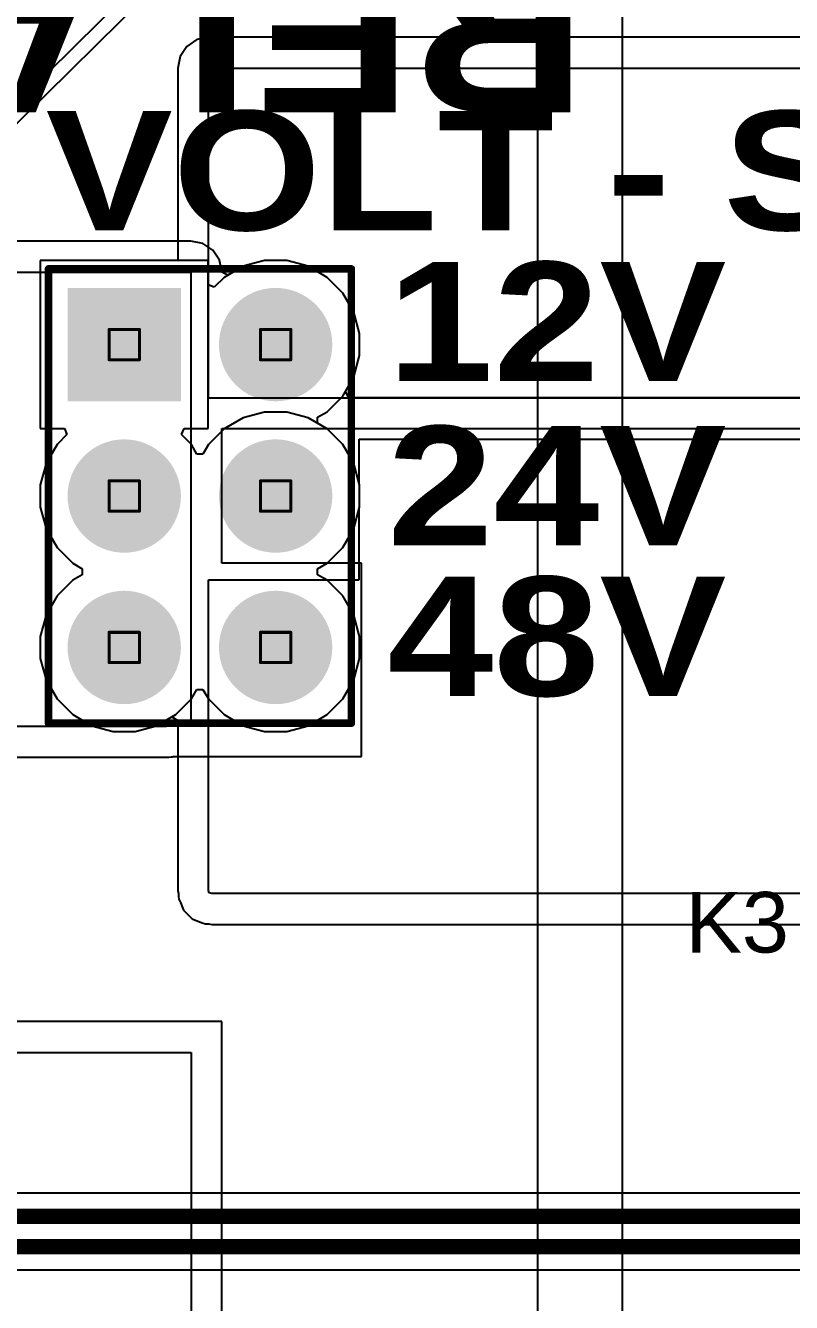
# Model space of a CAD drawing. Header units: inches. Extents: x -5 to 5328, y -4 to 5281.
# Drawn here: x 65.23 to 78.08, y 70.83 to 92.25 of the extents above; entities that cross this region are included whole.
import ezdxf

# ---------------------------------------------------------------- set-up
doc = ezdxf.new("R2010")
doc.units = ezdxf.units.IN
for name, color, linetype in [('Bottom Layer', 5, 'Continuous'), ('Bottom Solder', 6, 'Continuous'), ('Drill Drawing', 1, 'Continuous'), ('Layer 1', 16, 'Continuous'), ('Layer 2', 76, 'Continuous'), ('Multi-Layer', 9, 'Continuous'), ('Pad Holes', 156, 'Continuous'), ('Top Layer', 1, 'Continuous'), ('Top Overlay', 2, 'Continuous'), ('Top Solder', 216, 'Continuous')]:
    doc.layers.add(name, color=color, linetype=linetype)
doc.styles.add('Arial', font='', dxfattribs={"height": 0.2})
doc.styles.add('Arial Black_Bold', font='', dxfattribs={"height": 0.2})
doc.styles.get('Arial').set_extended_font_data('Arial')
doc.styles.get('Arial Black_Bold').set_extended_font_data('Arial Black', bold=True)

# ---------------------------------------------------------------- blocks, each defined once
blk = doc.blocks.new('28_UFQFPN__4_4__7')
at = {"layer": 'Top Solder'}
for p in [(1.561, -1.589), (2.211, -1.289)]:
    blk.add_line(p, (5314.123, 5237.764), dxfattribs=at)
blk = doc.blocks.new('X6521WV_2_03H_C60D30_129')
at = {"layer": 'Bottom Layer'}
h = blk.add_hatch(color=5, dxfattribs=at)
edge = h.paths.add_edge_path()
edge.add_arc((-2.54, 1.27), 0.9, 0, 360)
h = blk.add_hatch(color=5, dxfattribs=at)
edge = h.paths.add_edge_path()
edge.add_arc((0, 1.27), 0.9, 0, 360)
h = blk.add_hatch(color=5, dxfattribs=at)
edge = h.paths.add_edge_path()
edge.add_arc((2.54, 1.27), 0.9, 0, 360)
blk.add_hatch(color=5, dxfattribs=at).paths.add_polyline_path([(-3.44, -0.37), (-1.64, -0.37), (-1.64, -2.17), (-3.44, -2.17)])
h = blk.add_hatch(color=5, dxfattribs=at)
edge = h.paths.add_edge_path()
edge.add_arc((0, -1.27), 0.9, 0, 360)
h = blk.add_hatch(color=5, dxfattribs=at)
edge = h.paths.add_edge_path()
edge.add_arc((2.54, -1.27), 0.9, 0, 360)
at = {"layer": 'Bottom Solder'}
h = blk.add_hatch(color=6, dxfattribs=at)
edge = h.paths.add_edge_path()
edge.add_arc((-2.54, 1.27), 0.951, 0, 360)
h = blk.add_hatch(color=6, dxfattribs=at)
edge = h.paths.add_edge_path()
edge.add_arc((0, 1.27), 0.951, 0, 360)
h = blk.add_hatch(color=6, dxfattribs=at)
edge = h.paths.add_edge_path()
edge.add_arc((2.54, 1.27), 0.951, 0, 360)
blk.add_hatch(color=6, dxfattribs=at).paths.add_polyline_path([(-3.491, -0.319), (-1.589, -0.319), (-1.589, -2.221), (-3.491, -2.221)])
h = blk.add_hatch(color=6, dxfattribs=at)
edge = h.paths.add_edge_path()
edge.add_arc((0, -1.27), 0.951, 0, 360)
h = blk.add_hatch(color=6, dxfattribs=at)
edge = h.paths.add_edge_path()
edge.add_arc((2.54, -1.27), 0.951, 0, 360)
at = {"layer": 'Layer 1'}
h = blk.add_hatch(color=16, dxfattribs=at)
edge = h.paths.add_edge_path()
edge.add_arc((-2.54, 1.27), 0.9, 0, 360)
h = blk.add_hatch(color=16, dxfattribs=at)
edge = h.paths.add_edge_path()
edge.add_arc((0, 1.27), 0.9, 0, 360)
h = blk.add_hatch(color=16, dxfattribs=at)
edge = h.paths.add_edge_path()
edge.add_arc((2.54, 1.27), 0.9, 0, 360)
blk.add_hatch(color=16, dxfattribs=at).paths.add_polyline_path([(-3.44, -0.37), (-1.64, -0.37), (-1.64, -2.17), (-3.44, -2.17)])
h = blk.add_hatch(color=16, dxfattribs=at)
edge = h.paths.add_edge_path()
edge.add_arc((0, -1.27), 0.9, 0, 360)
h = blk.add_hatch(color=16, dxfattribs=at)
edge = h.paths.add_edge_path()
edge.add_arc((2.54, -1.27), 0.9, 0, 360)
at = {"layer": 'Layer 2'}
h = blk.add_hatch(color=76, dxfattribs=at)
edge = h.paths.add_edge_path()
edge.add_arc((-2.54, 1.27), 0.9, 0, 360)
h = blk.add_hatch(color=76, dxfattribs=at)
edge = h.paths.add_edge_path()
edge.add_arc((0, 1.27), 0.9, 0, 360)
h = blk.add_hatch(color=76, dxfattribs=at)
edge = h.paths.add_edge_path()
edge.add_arc((2.54, 1.27), 0.9, 0, 360)
blk.add_hatch(color=76, dxfattribs=at).paths.add_polyline_path([(-3.44, -0.37), (-1.64, -0.37), (-1.64, -2.17), (-3.44, -2.17)])
h = blk.add_hatch(color=76, dxfattribs=at)
edge = h.paths.add_edge_path()
edge.add_arc((0, -1.27), 0.9, 0, 360)
h = blk.add_hatch(color=76, dxfattribs=at)
edge = h.paths.add_edge_path()
edge.add_arc((2.54, -1.27), 0.9, 0, 360)
at = {"layer": 'Multi-Layer'}
h = blk.add_hatch(color=9, dxfattribs=at)
edge = h.paths.add_edge_path()
edge.add_arc((-2.54, 1.27), 0.9, 0, 360)
h = blk.add_hatch(color=9, dxfattribs=at)
edge = h.paths.add_edge_path()
edge.add_arc((0, 1.27), 0.9, 0, 360)
h = blk.add_hatch(color=9, dxfattribs=at)
edge = h.paths.add_edge_path()
edge.add_arc((2.54, 1.27), 0.9, 0, 360)
blk.add_hatch(color=9, dxfattribs=at).paths.add_polyline_path([(-3.44, -0.37), (-1.64, -0.37), (-1.64, -2.17), (-3.44, -2.17)])
h = blk.add_hatch(color=9, dxfattribs=at)
edge = h.paths.add_edge_path()
edge.add_arc((0, -1.27), 0.9, 0, 360)
h = blk.add_hatch(color=9, dxfattribs=at)
edge = h.paths.add_edge_path()
edge.add_arc((2.54, -1.27), 0.9, 0, 360)
at = {"layer": 'Pad Holes'}
h = blk.add_hatch(color=7, dxfattribs=at)
edge = h.paths.add_edge_path()
edge.add_arc((-2.54, 1.27), 0.525, 0, 360)
h = blk.add_hatch(color=7, dxfattribs=at)
edge = h.paths.add_edge_path()
edge.add_arc((0, 1.27), 0.525, 0, 360)
h = blk.add_hatch(color=7, dxfattribs=at)
edge = h.paths.add_edge_path()
edge.add_arc((2.54, 1.27), 0.525, 0, 360)
h = blk.add_hatch(color=7, dxfattribs=at)
edge = h.paths.add_edge_path()
edge.add_arc((-2.54, -1.27), 0.525, 0, 360)
h = blk.add_hatch(color=7, dxfattribs=at)
edge = h.paths.add_edge_path()
edge.add_arc((0, -1.27), 0.525, 0, 360)
h = blk.add_hatch(color=7, dxfattribs=at)
edge = h.paths.add_edge_path()
edge.add_arc((2.54, -1.27), 0.525, 0, 360)
at = {"layer": 'Top Layer'}
h = blk.add_hatch(color=1, dxfattribs=at)
edge = h.paths.add_edge_path()
edge.add_arc((-2.54, 1.27), 0.9, 0, 360)
h = blk.add_hatch(color=1, dxfattribs=at)
edge = h.paths.add_edge_path()
edge.add_arc((0, 1.27), 0.9, 0, 360)
h = blk.add_hatch(color=1, dxfattribs=at)
edge = h.paths.add_edge_path()
edge.add_arc((2.54, 1.27), 0.9, 0, 360)
blk.add_hatch(color=1, dxfattribs=at).paths.add_polyline_path([(-3.44, -0.37), (-1.64, -0.37), (-1.64, -2.17), (-3.44, -2.17)])
h = blk.add_hatch(color=1, dxfattribs=at)
edge = h.paths.add_edge_path()
edge.add_arc((0, -1.27), 0.9, 0, 360)
h = blk.add_hatch(color=1, dxfattribs=at)
edge = h.paths.add_edge_path()
edge.add_arc((2.54, -1.27), 0.9, 0, 360)
at = {"layer": 'Top Solder'}
h = blk.add_hatch(color=216, dxfattribs=at)
edge = h.paths.add_edge_path()
edge.add_arc((-2.54, 1.27), 0.951, 0, 360)
h = blk.add_hatch(color=216, dxfattribs=at)
edge = h.paths.add_edge_path()
edge.add_arc((0, 1.27), 0.951, 0, 360)
h = blk.add_hatch(color=216, dxfattribs=at)
edge = h.paths.add_edge_path()
edge.add_arc((2.54, 1.27), 0.951, 0, 360)
blk.add_hatch(color=216, dxfattribs=at).paths.add_polyline_path([(-3.491, -0.319), (-1.589, -0.319), (-1.589, -2.221), (-3.491, -2.221)])
h = blk.add_hatch(color=216, dxfattribs=at)
edge = h.paths.add_edge_path()
edge.add_arc((0, -1.27), 0.951, 0, 360)
h = blk.add_hatch(color=216, dxfattribs=at)
edge = h.paths.add_edge_path()
edge.add_arc((2.54, -1.27), 0.951, 0, 360)
at = {"layer": 'Top Overlay'}
for points in [[(-3.81, -2.54, 0.127, 0.127, 0), (-3.81, 2.54, 0.127, 0.127, 0)], [(3.81, 2.54, 0.127, 0.127, 0), (-3.81, 2.54, 0.127, 0.127, 0)], [(3.81, -2.54, 0.127, 0.127, 0), (3.81, 2.54, 0.127, 0.127, 0)], [(3.81, -2.54, 0.127, 0.127, 0), (-3.81, -2.54, 0.127, 0.127, 0)], [(3.81, -2.54, 0.127, 0.127, 0), (-1.058, -2.54, 0.127, 0.127, 0)]]:
    blk.add_lwpolyline(points, format="xyseb", dxfattribs=at)
for points in [[(-3.842, 2.54, 0.0635, 0.0635, 1), (-3.778, 2.54, 0.0635, 0.0635, 1)], [(-3.842, 2.54, 0.0635, 0.0635, 1), (-3.778, 2.54, 0.0635, 0.0635, 1)], [(3.778, 2.54, 0.0635, 0.0635, 1), (3.842, 2.54, 0.0635, 0.0635, 1)], [(3.778, 2.54, 0.0635, 0.0635, 1), (3.842, 2.54, 0.0635, 0.0635, 1)], [(-3.842, -2.54, 0.0635, 0.0635, 1), (-3.778, -2.54, 0.0635, 0.0635, 1)], [(-3.842, -2.54, 0.0635, 0.0635, 1), (-3.778, -2.54, 0.0635, 0.0635, 1)], [(-1.09, -2.54, 0.0635, 0.0635, 1), (-1.027, -2.54, 0.0635, 0.0635, 1)], [(3.778, -2.54, 0.0635, 0.0635, 1), (3.842, -2.54, 0.0635, 0.0635, 1)], [(3.778, -2.54, 0.0635, 0.0635, 1), (3.842, -2.54, 0.0635, 0.0635, 1)], [(3.778, -2.54, 0.0635, 0.0635, 1), (3.842, -2.54, 0.0635, 0.0635, 1)]]:
    blk.add_lwpolyline(points, format="xyseb", close=True, dxfattribs=at)

msp = doc.modelspace()

# ---------------------------------------------------------------- linework, layer by layer
at = {"layer": 'Bottom Layer'}
for p, q in [((68.003, 88.63), (60.354, 88.63)), ((68.201, 88.591), (68.003, 88.63)), ((68.37, 88.478), (68.201, 88.591)), ((68.482, 88.31), (68.37, 88.478)), ((68.521, 88.112), (68.482, 88.31)), ((69.24, 88.304), (68.882, 88.209)), ((69.611, 88.304), (69.24, 88.304)), ((69.969, 88.209), (69.611, 88.304)), ((59.836, 88.112), (68.003, 88.112)), ((68.003, 88.112), (68.003, 80.504)), ((68.623, 88.059), (68.521, 88.112)), ((68.882, 88.209), (68.623, 88.059)), ((70.29, 88.023), (69.969, 88.209)), ((70.552, 87.761), (70.29, 88.023)), ((70.737, 87.44), (70.552, 87.761)), ((70.833, 87.082), (70.737, 87.44)), ((70.833, 86.711), (70.833, 87.082)), ((70.737, 86.353), (70.833, 86.711)), ((70.595, 86.107), (70.737, 86.353)), ((70.654, 86.005), (70.595, 86.107)), ((84.402, 86.005), (70.654, 86.005)), ((68.525, 83.231), (68.525, 85.487)), ((68.525, 85.487), (84.412, 85.487)), ((70.866, 83.231), (68.525, 83.231)), ((70.866, 79.986), (70.866, 83.231)), ((67.592, 80.492), (63.375, 80.492)), ((67.602, 80.494), (67.592, 80.492)), ((67.634, 80.494), (67.602, 80.494)), ((67.666, 80.503), (67.634, 80.494)), ((67.634, 80.494), (67.634, 80.494)), ((67.673, 80.502), (67.666, 80.503)), ((67.675, 80.502), (67.673, 80.502)), ((67.693, 80.502), (67.675, 80.502)), ((67.703, 80.504), (67.693, 80.502)), ((68.003, 80.504), (67.703, 80.504)), ((63.375, 79.974), (67.592, 79.974)), ((67.592, 79.974), (67.602, 79.976)), ((67.602, 79.976), (67.634, 79.976)), ((67.634, 79.976), (67.675, 79.984)), ((67.675, 79.984), (67.693, 79.984)), ((67.693, 79.984), (67.703, 79.986)), ((67.703, 79.986), (67.703, 79.986)), ((67.703, 79.986), (70.866, 79.986)), ((68.525, 75.541), (53.855, 75.541)), ((68.525, 29.709), (68.525, 75.541)), ((53.855, 75.023), (68.007, 75.023)), ((68.007, 75.023), (68.007, 30.227))]:
    msp.add_line(p, q, dxfattribs=at)
at = {"layer": 'Drill Drawing'}
for points in [[(66.631, 87.15, 0.0508, 0.0508, 0), (67.139, 87.15, 0.0508, 0.0508, 0)], [(66.631, 86.642, 0.0508, 0.0508, 0), (66.631, 87.15, 0.0508, 0.0508, 0)], [(67.139, 86.642, 0.0508, 0.0508, 0), (67.139, 87.15, 0.0508, 0.0508, 0)], [(69.171, 87.15, 0.0508, 0.0508, 0), (69.679, 87.15, 0.0508, 0.0508, 0)], [(69.171, 86.642, 0.0508, 0.0508, 0), (69.171, 87.15, 0.0508, 0.0508, 0)], [(69.679, 86.642, 0.0508, 0.0508, 0), (69.679, 87.15, 0.0508, 0.0508, 0)], [(66.631, 86.642, 0.0508, 0.0508, 0), (67.139, 86.642, 0.0508, 0.0508, 0)], [(69.171, 86.642, 0.0508, 0.0508, 0), (69.679, 86.642, 0.0508, 0.0508, 0)], [(66.631, 84.61, 0.0508, 0.0508, 0), (67.139, 84.61, 0.0508, 0.0508, 0)], [(66.631, 84.102, 0.0508, 0.0508, 0), (66.631, 84.61, 0.0508, 0.0508, 0)], [(67.139, 84.102, 0.0508, 0.0508, 0), (67.139, 84.61, 0.0508, 0.0508, 0)], [(69.171, 84.61, 0.0508, 0.0508, 0), (69.679, 84.61, 0.0508, 0.0508, 0)], [(69.171, 84.102, 0.0508, 0.0508, 0), (69.171, 84.61, 0.0508, 0.0508, 0)], [(69.679, 84.102, 0.0508, 0.0508, 0), (69.679, 84.61, 0.0508, 0.0508, 0)], [(66.631, 84.102, 0.0508, 0.0508, 0), (67.139, 84.102, 0.0508, 0.0508, 0)], [(69.171, 84.102, 0.0508, 0.0508, 0), (69.679, 84.102, 0.0508, 0.0508, 0)], [(66.631, 82.07, 0.0508, 0.0508, 0), (67.139, 82.07, 0.0508, 0.0508, 0)], [(66.631, 81.562, 0.0508, 0.0508, 0), (66.631, 82.07, 0.0508, 0.0508, 0)], [(67.139, 81.562, 0.0508, 0.0508, 0), (67.139, 82.07, 0.0508, 0.0508, 0)], [(69.171, 82.07, 0.0508, 0.0508, 0), (69.679, 82.07, 0.0508, 0.0508, 0)], [(69.171, 81.562, 0.0508, 0.0508, 0), (69.171, 82.07, 0.0508, 0.0508, 0)], [(69.679, 81.562, 0.0508, 0.0508, 0), (69.679, 82.07, 0.0508, 0.0508, 0)], [(66.631, 81.562, 0.0508, 0.0508, 0), (67.139, 81.562, 0.0508, 0.0508, 0)], [(69.171, 81.562, 0.0508, 0.0508, 0), (69.679, 81.562, 0.0508, 0.0508, 0)]]:
    msp.add_lwpolyline(points, format="xyseb", dxfattribs=at)
for points in [[(66.618, 87.15, 0.0254, 0.0254, 1), (66.644, 87.15, 0.0254, 0.0254, 1)], [(66.618, 87.15, 0.0254, 0.0254, 1), (66.644, 87.15, 0.0254, 0.0254, 1)], [(67.126, 87.15, 0.0254, 0.0254, 1), (67.152, 87.15, 0.0254, 0.0254, 1)], [(67.126, 87.15, 0.0254, 0.0254, 1), (67.152, 87.15, 0.0254, 0.0254, 1)], [(69.158, 87.15, 0.0254, 0.0254, 1), (69.184, 87.15, 0.0254, 0.0254, 1)], [(69.158, 87.15, 0.0254, 0.0254, 1), (69.184, 87.15, 0.0254, 0.0254, 1)], [(69.666, 87.15, 0.0254, 0.0254, 1), (69.692, 87.15, 0.0254, 0.0254, 1)], [(69.666, 87.15, 0.0254, 0.0254, 1), (69.692, 87.15, 0.0254, 0.0254, 1)], [(66.618, 86.642, 0.0254, 0.0254, 1), (66.644, 86.642, 0.0254, 0.0254, 1)], [(66.618, 86.642, 0.0254, 0.0254, 1), (66.644, 86.642, 0.0254, 0.0254, 1)], [(67.126, 86.642, 0.0254, 0.0254, 1), (67.152, 86.642, 0.0254, 0.0254, 1)], [(67.126, 86.642, 0.0254, 0.0254, 1), (67.152, 86.642, 0.0254, 0.0254, 1)], [(69.158, 86.642, 0.0254, 0.0254, 1), (69.184, 86.642, 0.0254, 0.0254, 1)], [(69.158, 86.642, 0.0254, 0.0254, 1), (69.184, 86.642, 0.0254, 0.0254, 1)], [(69.666, 86.642, 0.0254, 0.0254, 1), (69.692, 86.642, 0.0254, 0.0254, 1)], [(69.666, 86.642, 0.0254, 0.0254, 1), (69.692, 86.642, 0.0254, 0.0254, 1)], [(66.618, 84.61, 0.0254, 0.0254, 1), (66.644, 84.61, 0.0254, 0.0254, 1)], [(66.618, 84.61, 0.0254, 0.0254, 1), (66.644, 84.61, 0.0254, 0.0254, 1)], [(67.126, 84.61, 0.0254, 0.0254, 1), (67.152, 84.61, 0.0254, 0.0254, 1)], [(67.126, 84.61, 0.0254, 0.0254, 1), (67.152, 84.61, 0.0254, 0.0254, 1)], [(69.158, 84.61, 0.0254, 0.0254, 1), (69.184, 84.61, 0.0254, 0.0254, 1)], [(69.158, 84.61, 0.0254, 0.0254, 1), (69.184, 84.61, 0.0254, 0.0254, 1)], [(69.666, 84.61, 0.0254, 0.0254, 1), (69.692, 84.61, 0.0254, 0.0254, 1)], [(69.666, 84.61, 0.0254, 0.0254, 1), (69.692, 84.61, 0.0254, 0.0254, 1)], [(66.618, 84.102, 0.0254, 0.0254, 1), (66.644, 84.102, 0.0254, 0.0254, 1)], [(66.618, 84.102, 0.0254, 0.0254, 1), (66.644, 84.102, 0.0254, 0.0254, 1)], [(67.126, 84.102, 0.0254, 0.0254, 1), (67.152, 84.102, 0.0254, 0.0254, 1)], [(67.126, 84.102, 0.0254, 0.0254, 1), (67.152, 84.102, 0.0254, 0.0254, 1)], [(69.158, 84.102, 0.0254, 0.0254, 1), (69.184, 84.102, 0.0254, 0.0254, 1)], [(69.158, 84.102, 0.0254, 0.0254, 1), (69.184, 84.102, 0.0254, 0.0254, 1)], [(69.666, 84.102, 0.0254, 0.0254, 1), (69.692, 84.102, 0.0254, 0.0254, 1)], [(69.666, 84.102, 0.0254, 0.0254, 1), (69.692, 84.102, 0.0254, 0.0254, 1)], [(66.618, 82.07, 0.0254, 0.0254, 1), (66.644, 82.07, 0.0254, 0.0254, 1)], [(66.618, 82.07, 0.0254, 0.0254, 1), (66.644, 82.07, 0.0254, 0.0254, 1)], [(67.126, 82.07, 0.0254, 0.0254, 1), (67.152, 82.07, 0.0254, 0.0254, 1)], [(67.126, 82.07, 0.0254, 0.0254, 1), (67.152, 82.07, 0.0254, 0.0254, 1)], [(69.158, 82.07, 0.0254, 0.0254, 1), (69.184, 82.07, 0.0254, 0.0254, 1)], [(69.158, 82.07, 0.0254, 0.0254, 1), (69.184, 82.07, 0.0254, 0.0254, 1)], [(69.666, 82.07, 0.0254, 0.0254, 1), (69.692, 82.07, 0.0254, 0.0254, 1)], [(69.666, 82.07, 0.0254, 0.0254, 1), (69.692, 82.07, 0.0254, 0.0254, 1)], [(66.618, 81.562, 0.0254, 0.0254, 1), (66.644, 81.562, 0.0254, 0.0254, 1)], [(66.618, 81.562, 0.0254, 0.0254, 1), (66.644, 81.562, 0.0254, 0.0254, 1)], [(67.126, 81.562, 0.0254, 0.0254, 1), (67.152, 81.562, 0.0254, 0.0254, 1)], [(67.126, 81.562, 0.0254, 0.0254, 1), (67.152, 81.562, 0.0254, 0.0254, 1)], [(69.158, 81.562, 0.0254, 0.0254, 1), (69.184, 81.562, 0.0254, 0.0254, 1)], [(69.158, 81.562, 0.0254, 0.0254, 1), (69.184, 81.562, 0.0254, 0.0254, 1)], [(69.666, 81.562, 0.0254, 0.0254, 1), (69.692, 81.562, 0.0254, 0.0254, 1)], [(69.666, 81.562, 0.0254, 0.0254, 1), (69.692, 81.562, 0.0254, 0.0254, 1)]]:
    msp.add_lwpolyline(points, format="xyseb", close=True, dxfattribs=at)
at = {"layer": 'Layer 1'}
for p, q in [((68.293, 88.304), (65.477, 88.304)), ((65.477, 88.304), (65.477, 85.488)), ((68.293, 87.899), (68.293, 88.304)), ((69.24, 88.304), (68.882, 88.209)), ((69.611, 88.304), (69.24, 88.304)), ((69.969, 88.209), (69.611, 88.304)), ((68.882, 88.209), (68.561, 88.023)), ((70.29, 88.023), (69.969, 88.209)), ((68.395, 87.857), (68.293, 87.899)), ((68.561, 88.023), (68.395, 87.857)), ((70.552, 87.761), (70.29, 88.023)), ((70.737, 87.44), (70.552, 87.761)), ((70.833, 87.082), (70.737, 87.44)), ((70.833, 86.711), (70.833, 87.082)), ((70.737, 86.353), (70.833, 86.711)), ((70.552, 86.032), (70.737, 86.353)), ((70.29, 85.77), (70.552, 86.032)), ((70.129, 85.677), (70.29, 85.77)), ((70.129, 85.576), (70.129, 85.677)), ((65.477, 85.488), (65.882, 85.488)), ((65.882, 85.488), (65.924, 85.387)), ((70.29, 85.483), (70.129, 85.576)), ((70.552, 85.221), (70.29, 85.483)), ((65.924, 85.387), (65.758, 85.221)), ((65.758, 85.221), (65.573, 84.9)), ((70.737, 84.9), (70.552, 85.221)), ((65.573, 84.9), (65.477, 84.542)), ((70.833, 84.542), (70.737, 84.9)), ((65.477, 84.542), (65.477, 84.171)), ((70.833, 84.171), (70.833, 84.542)), ((65.477, 84.171), (65.573, 83.813)), ((70.737, 83.813), (70.833, 84.171)), ((65.573, 83.813), (65.758, 83.492)), ((70.552, 83.492), (70.737, 83.813)), ((65.758, 83.492), (66.021, 83.23)), ((70.29, 83.23), (70.552, 83.492)), ((66.021, 83.23), (66.181, 83.137)), ((66.181, 83.137), (66.181, 83.036)), ((70.129, 83.137), (70.29, 83.23)), ((70.129, 83.036), (70.129, 83.137)), ((66.021, 82.943), (65.758, 82.681)), ((66.181, 83.036), (66.021, 82.943)), ((70.29, 82.943), (70.129, 83.036)), ((70.552, 82.681), (70.29, 82.943)), ((65.758, 82.681), (65.573, 82.36)), ((70.737, 82.36), (70.552, 82.681)), ((65.573, 82.36), (65.477, 82.002)), ((70.833, 82.002), (70.737, 82.36)), ((65.477, 82.002), (65.477, 81.631)), ((70.833, 81.631), (70.833, 82.002)), ((65.477, 81.631), (65.573, 81.273)), ((70.737, 81.273), (70.833, 81.631)), ((65.573, 81.273), (65.758, 80.952)), ((70.552, 80.952), (70.737, 81.273)), ((68.012, 80.952), (68.104, 81.112)), ((68.104, 81.112), (68.206, 81.112)), ((68.206, 81.112), (68.298, 80.952)), ((65.758, 80.952), (66.021, 80.69)), ((67.75, 80.69), (68.012, 80.952)), ((68.298, 80.952), (68.561, 80.69)), ((70.29, 80.69), (70.552, 80.952)), ((66.021, 80.69), (66.342, 80.504)), ((67.429, 80.504), (67.75, 80.69)), ((68.561, 80.69), (68.882, 80.504)), ((69.969, 80.504), (70.29, 80.69)), ((66.342, 80.504), (66.7, 80.408)), ((66.7, 80.408), (67.071, 80.408)), ((67.071, 80.408), (67.429, 80.504)), ((68.882, 80.504), (69.24, 80.408)), ((69.24, 80.408), (69.611, 80.408)), ((69.611, 80.408), (69.969, 80.504))]:
    msp.add_line(p, q, dxfattribs=at)
at = {"layer": 'Layer 2'}
for p, q in [((75.242, 40.427), (75.242, 105.131)), ((73.82, 98.899), (73.82, 65.159)), ((68.293, 88.304), (65.477, 88.304)), ((65.477, 88.304), (65.477, 85.488)), ((68.293, 85.488), (68.293, 88.304)), ((69.24, 85.764), (68.882, 85.669)), ((69.611, 85.764), (69.24, 85.764)), ((69.969, 85.669), (69.611, 85.764)), ((65.477, 85.488), (65.882, 85.488)), ((65.882, 85.488), (65.924, 85.387)), ((67.846, 85.387), (67.888, 85.488)), ((67.888, 85.488), (68.293, 85.488)), ((68.561, 85.483), (68.298, 85.221)), ((68.882, 85.669), (68.561, 85.483)), ((70.29, 85.483), (69.969, 85.669)), ((70.552, 85.221), (70.29, 85.483)), ((65.924, 85.387), (65.758, 85.221)), ((68.012, 85.221), (67.846, 85.387)), ((65.758, 85.221), (65.573, 84.9)), ((68.104, 85.061), (68.012, 85.221)), ((68.206, 85.061), (68.104, 85.061)), ((68.298, 85.221), (68.206, 85.061)), ((70.737, 84.9), (70.552, 85.221)), ((65.573, 84.9), (65.477, 84.542)), ((70.833, 84.542), (70.737, 84.9)), ((65.477, 84.542), (65.477, 84.171)), ((70.833, 84.171), (70.833, 84.542)), ((65.477, 84.171), (65.573, 83.813)), ((70.737, 83.813), (70.833, 84.171)), ((65.573, 83.813), (65.758, 83.492)), ((70.552, 83.492), (70.737, 83.813)), ((65.758, 83.492), (66.021, 83.23)), ((70.29, 83.23), (70.552, 83.492)), ((66.021, 83.23), (66.181, 83.137)), ((66.181, 83.137), (66.181, 83.036)), ((70.129, 83.137), (70.29, 83.23)), ((70.129, 83.036), (70.129, 83.137)), ((66.021, 82.943), (65.758, 82.681)), ((66.181, 83.036), (66.021, 82.943)), ((70.29, 82.943), (70.129, 83.036)), ((70.552, 82.681), (70.29, 82.943)), ((65.758, 82.681), (65.573, 82.36)), ((70.737, 82.36), (70.552, 82.681)), ((65.573, 82.36), (65.477, 82.002)), ((70.833, 82.002), (70.737, 82.36)), ((65.477, 82.002), (65.477, 81.631)), ((70.833, 81.631), (70.833, 82.002)), ((65.477, 81.631), (65.573, 81.273)), ((70.737, 81.273), (70.833, 81.631)), ((65.573, 81.273), (65.758, 80.952)), ((70.552, 80.952), (70.737, 81.273)), ((68.012, 80.952), (68.104, 81.112)), ((68.104, 81.112), (68.206, 81.112)), ((68.206, 81.112), (68.298, 80.952)), ((65.758, 80.952), (66.021, 80.69)), ((67.75, 80.69), (68.012, 80.952)), ((68.298, 80.952), (68.561, 80.69)), ((70.29, 80.69), (70.552, 80.952)), ((66.021, 80.69), (66.342, 80.504)), ((67.429, 80.504), (67.75, 80.69)), ((68.561, 80.69), (68.882, 80.504)), ((69.969, 80.504), (70.29, 80.69)), ((66.342, 80.504), (66.7, 80.408)), ((66.7, 80.408), (67.071, 80.408)), ((67.071, 80.408), (67.429, 80.504)), ((68.882, 80.504), (69.24, 80.408)), ((69.24, 80.408), (69.611, 80.408)), ((69.611, 80.408), (69.969, 80.504))]:
    msp.add_line(p, q, dxfattribs=at)
at = {"layer": 'Top Layer'}
for p, q in [((67.935, 91.898), (67.823, 91.73)), ((68.103, 92.011), (67.935, 91.898)), ((68.301, 92.05), (68.103, 92.011)), ((101.947, 92.05), (68.301, 92.05)), ((67.823, 91.73), (67.783, 91.532)), ((67.783, 91.532), (67.783, 88.304)), ((68.301, 85.996), (68.301, 91.532)), ((68.301, 91.532), (101.947, 91.532)), ((67.783, 88.304), (65.477, 88.304)), ((65.477, 88.304), (65.477, 85.488)), ((96.729, 85.996), (68.301, 85.996)), ((65.477, 85.488), (65.882, 85.488)), ((65.882, 85.488), (65.924, 85.387)), ((65.924, 85.387), (65.758, 85.221)), ((70.828, 84.56), (70.828, 85.309)), ((70.828, 85.309), (96.729, 85.309)), ((65.758, 85.221), (65.573, 84.9)), ((65.573, 84.9), (65.477, 84.542)), ((65.477, 84.542), (65.477, 84.171)), ((70.833, 84.542), (70.828, 84.56)), ((70.833, 84.171), (70.833, 84.542)), ((65.477, 84.171), (65.573, 83.813)), ((70.828, 84.153), (70.833, 84.171)), ((70.828, 82.948), (70.828, 84.153)), ((65.573, 83.813), (65.758, 83.492)), ((65.758, 83.492), (66.021, 83.23)), ((66.021, 83.23), (66.181, 83.137)), ((66.181, 83.137), (66.181, 83.036)), ((66.021, 82.943), (65.758, 82.681)), ((66.181, 83.036), (66.021, 82.943)), ((68.301, 80.592), (68.301, 82.948)), ((68.301, 82.948), (69.24, 82.948)), ((69.24, 82.948), (69.24, 82.948)), ((69.24, 82.948), (69.611, 82.948)), ((69.611, 82.948), (69.611, 82.948)), ((69.611, 82.948), (70.828, 82.948)), ((65.758, 82.681), (65.573, 82.36)), ((65.573, 82.36), (65.477, 82.002)), ((65.477, 82.002), (65.477, 81.631)), ((65.477, 81.631), (65.573, 81.273)), ((65.573, 81.273), (65.758, 80.952)), ((65.758, 80.952), (66.021, 80.69)), ((66.021, 80.69), (66.342, 80.504)), ((67.429, 80.504), (67.682, 80.651)), ((67.682, 80.651), (67.783, 80.592)), ((67.783, 80.592), (67.783, 77.74)), ((68.301, 77.74), (68.301, 80.592)), ((66.342, 80.504), (66.7, 80.408)), ((66.7, 80.408), (67.071, 80.408)), ((67.071, 80.408), (67.429, 80.504)), ((67.783, 77.74), (67.793, 77.69)), ((67.793, 77.69), (67.793, 77.639)), ((67.793, 77.639), (67.802, 77.597)), ((67.802, 77.597), (67.802, 77.597)), ((67.802, 77.597), (67.821, 77.549)), ((67.821, 77.549), (67.823, 77.542)), ((67.823, 77.542), (67.827, 77.536)), ((67.827, 77.536), (67.879, 77.41)), ((68.31, 77.698), (68.301, 77.74)), ((68.352, 77.689), (68.31, 77.698)), ((78.29, 77.689), (68.352, 77.689)), ((67.879, 77.41), (67.951, 77.338)), ((67.951, 77.338), (68.022, 77.267)), ((68.022, 77.267), (68.148, 77.215)), ((68.148, 77.215), (68.154, 77.211)), ((68.154, 77.211), (68.162, 77.209)), ((68.162, 77.209), (68.209, 77.19)), ((68.209, 77.19), (68.209, 77.19)), ((68.209, 77.19), (68.251, 77.181)), ((68.251, 77.181), (68.302, 77.181)), ((68.302, 77.181), (68.352, 77.171)), ((68.352, 77.171), (78.29, 77.171)), ((86.036, 72.663), (60.416, 72.663)), ((47.789, 71.378), (90.982, 71.378))]:
    msp.add_line(p, q, dxfattribs=at)
for points in [[(47.374, 72.274, 0.254, 0.254, 0), (86.197, 72.274, 0.254, 0.254, 0)], [(47.628, 71.766, 0.254, 0.254, 0), (90.982, 71.766, 0.254, 0.254, 0)]]:
    msp.add_lwpolyline(points, format="xyseb", dxfattribs=at)

# ---------------------------------------------------------------- block references
msp.add_blockref('28_UFQFPN__4_4__7', (13.412, 43.115))
at = {"rotation": 270}
msp.add_blockref('X6521WV_2_03H_C60D30_129', (68.155, 84.356), dxfattribs=at)

# ---------------------------------------------------------------- texts
at = {"layer": 'Top Overlay', "style": 'Arial Black_Bold'}
for s, height, rotation, p in [('RELAY - 4', 2.54, 180, (74.642, 93.33)), ('VOLT - SEL', 2, 360, (65.567, 88.815)), ('12V', 2, 360, (71.299, 86.284)), ('24V', 2, 360, (71.299, 83.53)), ('48V', 2, 360, (71.299, 81.004))]:
    msp.add_text(s, height=height, rotation=rotation, dxfattribs=at).set_placement(p)
at = {"layer": 'Top Overlay', "style": 'Arial'}
msp.add_text('K3', height=1.016, dxfattribs=at).set_placement((76.301, 76.699))

doc.saveas('drawing.dxf')
